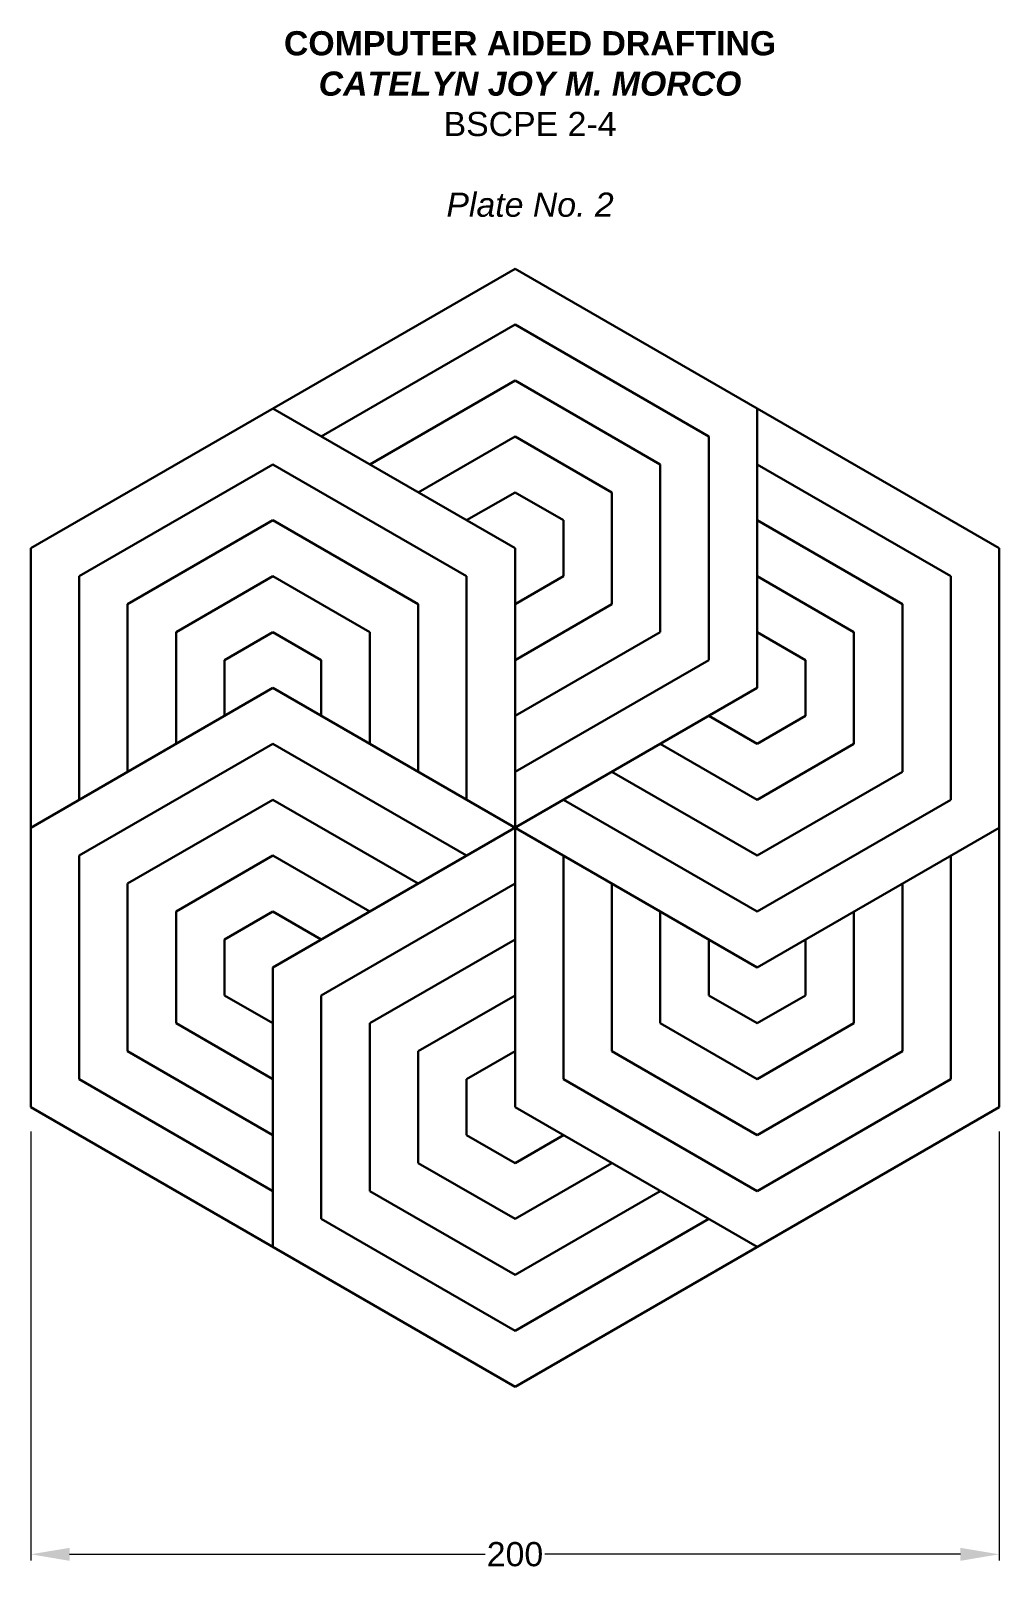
# Model space of a CAD drawing. Header units: millimetres. Extents: x 10 to 210, y -43 to 275.
import ezdxf

# ---------------------------------------------------------------- set-up
doc = ezdxf.new("R2010")
doc.units = ezdxf.units.MM
doc.styles.get("Standard").update_dxf_attribs({"font": 'arial.ttf'})
doc.dimstyles.new('Copy of ISO-25', dxfattribs={"dimtxt": 5, "dimasz": 8, "dimexe": 1.25, "dimexo": 5, "dimtad": 0, "dimdec": 0, "dimdsep": 46, "dimtxsty": 'Standard', "dimcen": 2.5, "dimadec": 0, "dimazin": 0, "dimtfac": 1, "dimtdec": 0, "dimtmove": 0, "dimatfit": 2, "dimfxl": 1, "dimlwd": 13, "dimlwe": 13, "dimarcsym": 0})

# ---------------------------------------------------------------- blocks, each defined once
blk = doc.blocks.new('*D0')
at = {"color": 0, "linetype": 'Continuous', "lineweight": 13, "transparency": 16777216}
for p, q in [((10, 47.26), (10, -41.35)), ((210, 47.26), (210, -41.35)), ((18, -40.1), (103.82, -40.1)), ((202, -40.1), (116.18, -40.1))]:
    blk.add_line(p, q, dxfattribs=at)
at = {"color": 0, "lineweight": 30, "transparency": 16777216}
for points in [[(18, -38.77), (18, -41.44), (10, -40.1)], [(202, -38.77), (202, -41.44), (210, -40.1)]]:
    blk.add_solid(points, dxfattribs=at)
at = {"layer": 'Defpoints', "color": 0, "lineweight": 30, "transparency": 16777216}
for p in [(10, 52.26), (210, 52.26), (210, -40.1)]:
    blk.add_point(p, dxfattribs=at)
at = {"color": 0, "lineweight": 30, "transparency": 16777216, "insert": (110, -40.1), "char_height": 5, "attachment_point": 5}
blk.add_mtext('200', dxfattribs=at)

msp = doc.modelspace()

# ---------------------------------------------------------------- linework, layer by layer
at = {"linetype": 'Continuous', "lineweight": 30}
for p, q in [((10, 167.74), (110, 225.47)), ((210, 167.74), (110, 225.47)), ((70, 190.83), (110, 213.92)), ((150, 190.83), (110, 213.92)), ((80, 185.06), (110, 202.38)), ((140, 185.06), (110, 202.38)), ((110, 167.74), (60, 196.6)), ((160, 138.87), (160, 196.6)), ((90, 179.28), (110, 190.83)), ((130, 179.28), (110, 190.83)), ((150, 144.64), (150, 190.83)), ((20, 161.96), (60, 185.06)), ((100, 161.96), (60, 185.06)), ((140, 150.41), (140, 185.06)), ((200, 161.96), (160, 185.06)), ((100, 173.51), (110, 179.28)), ((120, 173.51), (110, 179.28)), ((130, 156.19), (130, 179.28)), ((30, 156.19), (60, 173.51)), ((90, 156.19), (60, 173.51)), ((120, 161.96), (120, 173.51)), ((190, 156.19), (160, 173.51)), ((10, 52.26), (10, 167.74)), ((110, 52.26), (110, 167.74)), ((210, 52.26), (210, 167.74)), ((20, 115.77), (20, 161.96)), ((40, 150.41), (60, 161.96)), ((80, 150.41), (60, 161.96)), ((100, 115.77), (100, 161.96)), ((110, 156.19), (120, 161.96)), ((180, 150.41), (160, 161.96)), ((200, 115.77), (200, 161.96)), ((30, 121.55), (30, 156.19)), ((90, 121.55), (90, 156.19)), ((110, 144.64), (130, 156.19)), ((190, 121.55), (190, 156.19)), ((40, 127.32), (40, 150.41)), ((50, 144.64), (60, 150.41)), ((70, 144.64), (60, 150.41)), ((80, 127.32), (80, 150.41)), ((110, 133.09), (140, 150.41)), ((170, 144.64), (160, 150.41)), ((180, 127.32), (180, 150.41)), ((50, 133.09), (50, 144.64)), ((70, 133.09), (70, 144.64)), ((110, 121.55), (150, 144.64)), ((170, 133.09), (170, 144.64)), ((10, 110), (60, 138.87)), ((160, 81.13), (60, 138.87)), ((60, 81.13), (160, 138.87)), ((160, 127.32), (150, 133.09)), ((160, 127.32), (170, 133.09)), ((20, 104.23), (60, 127.32)), ((100, 104.23), (60, 127.32)), ((160, 115.77), (140, 127.32)), ((160, 115.77), (180, 127.32)), ((160, 104.23), (130, 121.55)), ((160, 104.23), (190, 121.55)), ((30, 98.45), (60, 115.77)), ((90, 98.45), (60, 115.77)), ((160, 92.68), (120, 115.77)), ((160, 92.68), (200, 115.77)), ((160, 81.13), (210, 110)), ((20, 58.04), (20, 104.23)), ((40, 92.68), (60, 104.23)), ((80, 92.68), (60, 104.23)), ((120, 58.04), (120, 104.23)), ((200, 58.04), (200, 104.23)), ((30, 63.81), (30, 98.45)), ((70, 75.36), (110, 98.45)), ((130, 63.81), (130, 98.45)), ((190, 63.81), (190, 98.45)), ((40, 69.59), (40, 92.68)), ((50, 86.91), (60, 92.68)), ((70, 86.91), (60, 92.68)), ((140, 69.59), (140, 92.68)), ((180, 69.59), (180, 92.68)), ((50, 75.36), (50, 86.91)), ((80, 69.59), (110, 86.91)), ((150, 75.36), (150, 86.91)), ((170, 75.36), (170, 86.91)), ((60, 23.4), (60, 81.13)), ((60, 69.59), (50, 75.36)), ((70, 29.17), (70, 75.36)), ((90, 63.81), (110, 75.36)), ((160, 69.59), (150, 75.36)), ((160, 69.59), (170, 75.36)), ((60, 58.04), (40, 69.59)), ((80, 34.94), (80, 69.59)), ((160, 58.04), (140, 69.59)), ((160, 58.04), (180, 69.59)), ((60, 46.49), (30, 63.81)), ((90, 40.72), (90, 63.81)), ((100, 58.04), (110, 63.81)), ((160, 46.49), (130, 63.81)), ((160, 46.49), (190, 63.81)), ((60, 34.94), (20, 58.04)), ((100, 46.49), (100, 58.04)), ((160, 34.94), (120, 58.04)), ((160, 34.94), (200, 58.04)), ((110, -5.47), (10, 52.26)), ((110, -5.47), (210, 52.26)), ((160, 23.4), (110, 52.26)), ((110, 40.72), (100, 46.49)), ((110, 40.72), (120, 46.49)), ((110, 29.17), (90, 40.72)), ((110, 29.17), (130, 40.72)), ((110, 17.62), (80, 34.94)), ((110, 17.62), (140, 34.94)), ((110, 6.08), (70, 29.17)), ((110, 6.08), (150, 29.17))]:
    msp.add_line(p, q, dxfattribs=at)

# ---------------------------------------------------------------- texts
at = {"lineweight": 30, "insert": (41.91, 274.55), "char_height": 5, "attachment_point": 1}
msp.add_mtext_dynamic_manual_height_columns('\\pxqc;{\\fArial|b1|i0|c0|p34;COMPUTER AIDED DRAFTING\\P\\fArial|b1|i1|c0|p34;CATELYN JOY M. MORCO\\fArial|b1|i0|c0|p34;\\P}BSCPE 2-4\\P\\P{\\fArial|b0|i1|c0|p34;Plate No. 2}', width=142.3957, gutter_width=12.5, heights=[0], dxfattribs=at)

# ---------------------------------------------------------------- dimensions: what is measured, and where the dimension line sits
at = {"lineweight": 30}
dim = msp.add_linear_dim(base=(210, -40.1), p1=(10, 52.26), p2=(210, 52.26), dimstyle='Copy of ISO-25', dxfattribs=at)
dim.commit()
dim.dimension.update_dxf_attribs({"geometry": '*D0', "text_midpoint": (110, -40.1), "dimtype": 160})

doc.saveas('drawing.dxf')
